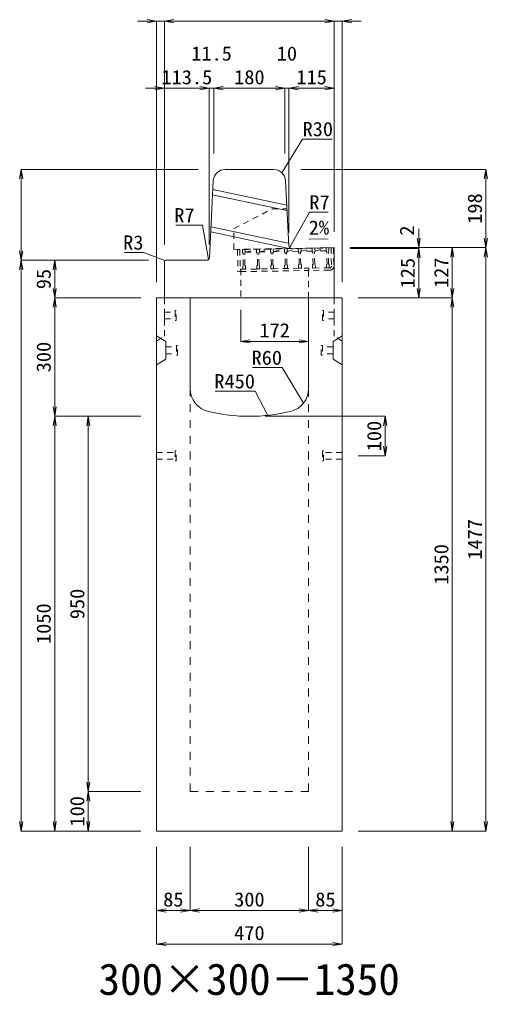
# Model space of a CAD drawing. Units: millimetres at full size. Extents: x -22536 to 51867, y -19720 to 38340.
# Drawn here: x 12318 to 13503, y 31154 to 33625 of the extents above; entities that cross this region are included whole.
import ezdxf
from ezdxf.enums import TextEntityAlignment as Align

# ---------------------------------------------------------------- set-up
doc = ezdxf.new("R2010")
doc.units = ezdxf.units.MM
doc.header["$LTSCALE"] = 20
for name, pattern in [('USER1', [2, 1, -1]), ('USER2', [1.35, 0.75, -0.6]), ('USER3', [1.35, 0.75, -0.6])]:
    doc.linetypes.add(name, pattern=pattern)
for name, color, linetype, lineweight in [('インサート', 3, 'USER2', 9), ('グレーチング', 7, 'USER2', 5), ('寸法線', 7, 'Continuous', 13), ('引出線', 4, 'Continuous', 13), ('本体', 2, 'Continuous', 13)]:
    doc.layers.add(name, color=color, linetype=linetype, lineweight=lineweight)
doc.layers.add('文字', color=7, linetype='Continuous')
doc.styles.add('ＭＳ 明朝', font='')
doc.styles.get('ＭＳ 明朝').set_extended_font_data('MS Mincho')

# ---------------------------------------------------------------- blocks, each defined once
blk = doc.blocks.new('open_arrow')
at = {"color": 0, "linetype": 'Continuous', "lineweight": -2}
blk.add_lwpolyline([(7.5, 1.25), (0, 0), (7.5, -1.25)], dxfattribs=at)

msp = doc.modelspace()

# ---------------------------------------------------------------- linework, layer by layer
at = {"layer": 'インサート'}
for p, q in [((12685, 32883.5), (12712, 32883.5)), ((12685, 32883.5), (12685, 32866.5)), ((12685, 32866.5), (12712, 32866.5)), ((12715, 32887.5), (12712, 32887.5)), ((12712, 32887.5), (12712, 32862.5)), ((12715, 32862.5), (12715, 32887.5)), ((13085, 32887.5), (13088, 32887.5)), ((13085, 32862.5), (13085, 32887.5)), ((13088, 32887.5), (13088, 32862.5)), ((13115, 32883.5), (13088, 32883.5)), ((13115, 32866.5), (13088, 32866.5)), ((13115, 32883.5), (13115, 32866.5)), ((12712, 32862.5), (12715, 32862.5)), ((13088, 32862.5), (13085, 32862.5)), ((12688.2, 32795.5), (12715.2, 32795.5)), ((12688.2, 32795.5), (12688.2, 32778.5)), ((12718.2, 32799.5), (12715.2, 32799.5)), ((12715.2, 32799.5), (12715.2, 32774.5)), ((12718.2, 32774.5), (12718.2, 32799.5)), ((13081.8, 32799.5), (13084.8, 32799.5)), ((13081.8, 32774.5), (13081.8, 32799.5)), ((13084.8, 32799.5), (13084.8, 32774.5)), ((13111.8, 32795.5), (13084.8, 32795.5)), ((13111.8, 32795.5), (13111.8, 32778.5)), ((12688.2, 32778.5), (12715.2, 32778.5)), ((12715.2, 32774.5), (12718.2, 32774.5)), ((13084.8, 32774.5), (13081.8, 32774.5)), ((13111.8, 32778.5), (13084.8, 32778.5)), ((12665, 32528.5), (12712, 32528.5)), ((12665, 32528.5), (12665, 32511.5)), ((12715, 32532.5), (12712, 32532.5)), ((12712, 32532.5), (12712, 32507.5)), ((12715, 32507.5), (12715, 32532.5)), ((13088, 32532.5), (13085, 32532.5)), ((13085, 32532.5), (13085, 32507.5)), ((13088, 32507.5), (13088, 32532.5)), ((13135, 32528.5), (13088, 32528.5)), ((13135, 32511.5), (13135, 32528.5)), ((12665, 32511.5), (12712, 32511.5)), ((12712, 32507.5), (12715, 32507.5)), ((13085, 32507.5), (13088, 32507.5)), ((13135, 32511.5), (13088, 32511.5))]:
    msp.add_line(p, q, dxfattribs=at)
at = {"layer": 'グレーチング'}
for p, q in [((12875.93, 33042.22), (12869.93, 33042.11)), ((12869.93, 33042.11), (12870.9, 32986.12)), ((12875.93, 33042.22), (12876.9, 32986.23)), ((12882.43, 33042.33), (13101.39, 33046.13)), ((12882.43, 33042.33), (12882.56, 33034.33)), ((12889.43, 33042.45), (12889.56, 33034.45)), ((12889.55, 33035.45), (12918.22, 33042.95)), ((12889.55, 33035.45), (12918.34, 33035.95)), ((12918.22, 33042.95), (12918.36, 33034.95)), ((12925.22, 33043.07), (12925.36, 33035.07)), ((12925.34, 33036.07), (12953.52, 33043.56)), ((12925.34, 33036.07), (12953.64, 33036.57)), ((12953.52, 33043.56), (12953.65, 33035.57)), ((12960.51, 33043.69), (12960.65, 33035.69)), ((12960.64, 33036.69), (12988.81, 33044.18)), ((12960.64, 33036.69), (12988.93, 33037.18)), ((12988.51, 33044.17), (12988.65, 33036.17)), ((12990.18, 33034.7), (12988.65, 33036.17)), ((12994.17, 33034.77), (12995.65, 33036.3)), ((12995.51, 33044.29), (12995.65, 33036.3)), ((12995.63, 33037.3), (13023.8, 33044.79)), ((13023.93, 33037.79), (12995.63, 33037.3)), ((13023.8, 33044.79), (13023.94, 33036.79)), ((13025.47, 33035.31), (13023.94, 33036.79)), ((13029.47, 33035.38), (13030.94, 33036.91)), ((13030.8, 33044.91), (13030.94, 33036.91)), ((13030.93, 33037.91), (13059.1, 33045.4)), ((13059.22, 33038.4), (13030.93, 33037.91)), ((13059.1, 33045.4), (13059.24, 33037.4)), ((13060.76, 33035.93), (13059.24, 33037.4)), ((13061.3, 33004.93), (13060.76, 33035.93)), ((13064.76, 33036), (13066.24, 33037.52)), ((13065.3, 33005), (13064.76, 33036)), ((13066.1, 33045.52), (13066.24, 33037.52)), ((13066.22, 33038.52), (13094.39, 33046.01)), ((13094.52, 33039.01), (13066.22, 33038.52)), ((13094.39, 33046.01), (13094.53, 33038.01)), ((13096.06, 33036.54), (13094.53, 33038.01)), ((13096.6, 33005.54), (13096.06, 33036.54)), ((13100.06, 33036.61), (13101.53, 33038.14)), ((13100.6, 33005.61), (13100.06, 33036.61)), ((13101.39, 33046.13), (13101.53, 33038.14)), ((13106.89, 33046.23), (13112.89, 33046.33)), ((13106.89, 33046.23), (13107.69, 33000.24)), ((13112.89, 33046.33), (13113.69, 33000.34)), ((13112.89, 33046.33), (13113.69, 33000.34)), ((12884.09, 33032.86), (12882.56, 33034.33)), ((12884.63, 33001.86), (12884.09, 33032.86)), ((12888.09, 33032.93), (12889.56, 33034.45)), ((12888.63, 33001.93), (12888.09, 33032.93)), ((12919.89, 33033.48), (12918.36, 33034.95)), ((12920.42, 33002.48), (12919.89, 33033.48)), ((12923.88, 33033.55), (12925.36, 33035.07)), ((12924.42, 33002.55), (12923.88, 33033.55)), ((12955.18, 33034.09), (12953.65, 33035.57)), ((12955.72, 33003.1), (12955.18, 33034.09)), ((12959.18, 33034.16), (12960.65, 33035.69)), ((12959.72, 33003.17), (12959.18, 33034.16)), ((12990.71, 33003.7), (12990.18, 33034.7)), ((12994.71, 33003.77), (12994.17, 33034.77)), ((13026.01, 33004.32), (13025.47, 33035.31)), ((13030.01, 33004.39), (13029.47, 33035.38)), ((12876.8, 32992.22), (13050.77, 32995.25)), ((12876.9, 32986.22), (13050.87, 32989.25)), ((12884.63, 33001.86), (12883.16, 33000.34)), ((12883.16, 33000.34), (12883.29, 32992.34)), ((12883.29, 32992.34), (12890.29, 32992.46)), ((12888.63, 33001.93), (12890.15, 33000.46)), ((12890.15, 33000.46), (12890.29, 32992.46)), ((12920.42, 33002.48), (12918.95, 33000.96)), ((12918.95, 33000.96), (12919.09, 32992.96)), ((12919.09, 32992.96), (12926.09, 32993.08)), ((12924.42, 33002.55), (12925.95, 33001.08)), ((12925.95, 33001.08), (12926.09, 32993.08)), ((12955.72, 33003.1), (12954.25, 33001.57)), ((12954.25, 33001.57), (12954.38, 32993.57)), ((12954.38, 32993.57), (12961.38, 32993.69)), ((12959.72, 33003.17), (12961.24, 33001.69)), ((12961.24, 33001.69), (12961.38, 32993.69)), ((12990.71, 33003.7), (12989.24, 33002.18)), ((12989.24, 33002.18), (12989.38, 32994.18)), ((12996.38, 32994.3), (12989.38, 32994.18)), ((12994.71, 33003.77), (12996.24, 33002.3)), ((12996.24, 33002.3), (12996.38, 32994.3)), ((13026.01, 33004.32), (13024.53, 33002.79)), ((13024.53, 33002.79), (13024.67, 32994.79)), ((13031.67, 32994.91), (13024.67, 32994.79)), ((13030.01, 33004.39), (13031.53, 33002.91)), ((13031.53, 33002.91), (13031.67, 32994.91)), ((13103.76, 32996.17), (13050.77, 32995.25)), ((13050.77, 32995.25), (13050.87, 32989.25)), ((13103.87, 32990.17), (13050.87, 32989.25)), ((13061.3, 33004.93), (13059.83, 33003.41)), ((13059.83, 33003.41), (13059.97, 32995.41)), ((13066.97, 32995.53), (13059.97, 32995.41)), ((13065.3, 33005), (13066.83, 33003.53)), ((13066.83, 33003.53), (13066.97, 32995.53)), ((13096.6, 33005.54), (13095.12, 33004.02)), ((13095.12, 33004.02), (13095.26, 32996.02)), ((13102.26, 32996.14), (13095.26, 32996.02)), ((13100.6, 33005.61), (13102.12, 33004.14)), ((13102.12, 33004.14), (13102.26, 32996.14)), ((12876.9, 32986.23), (12870.9, 32986.12))]:
    msp.add_line(p, q, dxfattribs=at)
for radius, start, end in [(4, 270.99562, 0.99536), (10, 270.99553, 0.99532)]:
    msp.add_arc((13103.69, 33000.17), radius, start, end, dxfattribs=at)
at = {"layer": '寸法線'}
for p, q in [((12733, 33620.58), (12617, 33620.58)), ((12665, 32960), (12665, 33620.58)), ((12685, 33620.58), (13115, 33620.58)), ((12685, 33055), (12685, 33620.58)), ((12685, 33055), (12685, 33620.58)), ((13067, 33620.58), (13183, 33620.58)), ((13115, 33087), (13115, 33620.58)), ((13115, 33087), (13115, 33620.58)), ((13135, 32960), (13135, 33620.58)), ((12637, 33450.58), (12798.5, 33450.58)), ((12685, 33055), (12685, 33450.58)), ((12750.5, 33450.58), (12858, 33450.58)), ((12798.5, 33055), (12798.5, 33450.58)), ((12798.5, 33055), (12798.5, 33450.58)), ((12810, 33285), (12810, 33450.58)), ((12810, 33450.58), (12990, 33450.58)), ((12810, 33285), (12810, 33450.58)), ((12942, 33450.58), (13048, 33450.58)), ((12990, 33285), (12990, 33450.58)), ((12990, 33285), (12990, 33450.58)), ((13000, 33085), (13000, 33450.58)), ((13000, 33450.58), (13115, 33450.58)), ((13000, 33085), (13000, 33450.58)), ((13115, 33087), (13115, 33450.58)), ((12322.06, 33245), (12322.06, 33015)), ((12770, 33245), (12322.06, 33245)), ((13030, 33245), (13498.78, 33245)), ((13498.78, 33245), (13498.78, 33047)), ((13328.78, 33095), (13328.78, 32997)), ((13155, 33047), (13328.78, 33047)), ((13155, 33047), (13413.78, 33047)), ((13155, 33047), (13498.78, 33047)), ((13155, 33047), (13498.78, 33047)), ((13155, 33045), (13328.78, 33045)), ((13155, 33045), (13328.78, 33045)), ((13328.78, 33045), (13328.78, 32920)), ((13413.78, 33047), (13413.78, 32920)), ((13498.78, 33047), (13498.78, 31570)), ((12322.06, 31570), (12322.06, 33015)), ((12645, 33015), (12322.06, 33015)), ((12645, 33015), (12322.06, 33015)), ((12407.06, 33015), (12407.06, 32920)), ((12645, 33015), (12407.06, 33015)), ((12625, 32920), (12407.06, 32920)), ((12407.06, 32920), (12407.06, 32620)), ((12625, 32920), (12407.06, 32920)), ((13175, 32920), (13328.78, 32920)), ((13175, 32920), (13413.78, 32920)), ((13175, 32920), (13413.78, 32920)), ((13413.78, 32920), (13413.78, 31570)), ((12878, 32890), (12878, 32809.77)), ((12878, 32809.77), (13050, 32809.77)), ((12625, 32620), (12407.06, 32620)), ((12407.06, 31570), (12407.06, 32620)), ((12625, 32620), (12407.06, 32620)), ((12492.06, 32620), (12492.06, 31670)), ((12625, 32620), (12492.06, 32620)), ((12940, 32620), (13243.78, 32620)), ((13243.78, 32620), (13243.78, 32520)), ((13175, 32520), (13243.78, 32520)), ((12625, 31670), (12492.06, 31670)), ((12492.06, 31670), (12492.06, 31570)), ((12625, 31670), (12492.06, 31670)), ((12625, 31570), (12322.06, 31570)), ((12625, 31570), (12407.06, 31570)), ((12625, 31570), (12492.06, 31570)), ((13175, 31570), (13413.78, 31570)), ((13175, 31570), (13498.78, 31570)), ((12665, 31530), (12665, 31368.84)), ((12665, 31530), (12665, 31283.84)), ((12750, 31530), (12750, 31368.84)), ((12750, 31530), (12750, 31368.84)), ((13050, 31530), (13050, 31368.84)), ((13050, 31530), (13050, 31368.84)), ((13135, 31530), (13135, 31368.84)), ((13135, 31530), (13135, 31283.84)), ((12665, 31368.84), (12750, 31368.84)), ((12750, 31368.84), (13050, 31368.84)), ((13050, 31368.84), (13135, 31368.84)), ((12665, 31283.84), (13135, 31283.84))]:
    msp.add_line(p, q, dxfattribs=at)
at = {"layer": '引出線'}
for points in [[(12982.14, 33236.74), (13034.6, 33322.07), (13109.27, 33322.07)], [(13001.83, 33046.93), (13051.86, 33136.53), (13099.79, 33136.53)], [(12796.67, 33016.93), (12781.31, 33103.9), (12713.38, 33103.9)], [(13050.86, 33068.59), (13099.57, 33069.56), (13050.83, 33068.59)], [(12685.88, 33014.12), (12631.81, 33034.81), (12584.09, 33034.81)], [(13037.07, 32653.32), (12982.66, 32743.21), (12907.98, 32743.21)], [(12946.44, 32622.4), (12914.22, 32683.55), (12813.21, 32683.55)]]:
    msp.add_lwpolyline(points, dxfattribs=at)
at = {"layer": '本体', "lineweight": 20}
for p, q in [((12838.54, 33245), (12961.46, 33245)), ((12798.83, 33021.65), (12808.57, 33216.5)), ((12999.66, 33051.77), (12991.42, 33216.5)), ((13006.77, 33045.12), (13115, 33046.99)), ((13115, 32920), (13115, 33046.99)), ((12685, 33012), (12685, 32920)), ((12791.84, 33015), (12688, 33015)), ((13115, 32920), (12685, 32920))]:
    msp.add_line(p, q, dxfattribs=at)
at = {"layer": '本体', "lineweight": 9}
for p, q in [((12994.52, 33154.65), (12807.45, 33194.05)), ((12995.19, 33141.22), (12806.8, 33180.9)), ((12999.99, 33045.17), (12802.09, 33086.85)), ((12999.32, 33058.59), (12802.75, 33100)), ((12665, 32824), (12688.2, 32809.5)), ((13134.58, 32823.74), (13111.8, 32809.5)), ((12688.2, 32809.5), (12688.2, 32764.5)), ((13111.8, 32809.5), (13111.8, 32764.5)), ((12688.2, 32764.5), (12665, 32750)), ((13111.8, 32764.5), (13135, 32750))]:
    msp.add_line(p, q, dxfattribs=at)
at = {"layer": '本体', "linetype": 'USER3', "lineweight": 9}
for p, q in [((12860.81, 33095), (12957.7, 33145)), ((12957.7, 33145), (12995, 33145)), ((12860.81, 33042.58), (12860.81, 33095)), ((12860.81, 33042.58), (13006.77, 33045.11)), ((12878, 32992.24), (12878, 32920)), ((13050, 32920), (13050, 32995.23))]:
    msp.add_line(p, q, dxfattribs=at)
at = {"layer": '本体'}
for p, q in [((12665, 32920), (12665, 31570)), ((12665, 32920), (12750, 32920)), ((12750, 32920), (12750, 32690.53)), ((13050, 32920), (13135, 32920)), ((13050, 32920), (13050, 32690.53)), ((13135, 32920), (13135, 31570)), ((12665, 31570), (13135, 31570))]:
    msp.add_line(p, q, dxfattribs=at)
at = {"layer": '本体', "linetype": 'USER2', "lineweight": 9}
for p, q in [((12685, 32823), (12685, 32920)), ((13115, 32823), (13115, 32920)), ((12665, 32810.5), (12685, 32823)), ((13135, 32810.5), (13115, 32823))]:
    msp.add_line(p, q, dxfattribs=at)
at = {"layer": '本体', "linetype": 'USER1', "lineweight": 15}
for p, q in [((12750, 32690.53), (12750, 31670)), ((13050, 32690.53), (13050, 31670)), ((12750, 31670), (13050, 31670))]:
    msp.add_line(p, q, dxfattribs=at)
at = {"layer": '本体', "lineweight": 20}
for centre, radius, start, end in [((12838.54, 33215), 30, 90, 177.13784), ((12961.46, 33215), 30, 2.86268, 90), ((13006.65, 33052.12), 7, 182.86268, 270.99344), ((12688, 33012), 3, 90, 180), ((12791.84, 33022), 7, 270, 357.13784)]:
    msp.add_arc(centre, radius, start, end, dxfattribs=at)
at = {"layer": '本体'}
for centre, radius, start, end in [((12810, 32690.53), 60, 180, 256.65764), ((12990, 32690.53), 60, 283.34236, 0), ((12900, 33070), 450, 256.65764, 283.34236)]:
    msp.add_arc(centre, radius, start, end, dxfattribs=at)

# ---------------------------------------------------------------- block references
at = {"layer": '寸法線', "xscale": 3.2, "yscale": 3.2}
for p, rotation in [((12665, 33620.58), 180), ((13115, 33620.58), 180), ((13115, 33620.58), 180), ((12685, 33450.58), 180), ((12798.5, 33450.58), 180), ((12798.5, 33450.58), 180), ((12990, 33450.58), 180), ((12990, 33450.58), 180), ((13115, 33450.58), 180), ((12322.06, 33245), 270), ((13498.78, 33245), 270), ((13328.78, 33047), 90), ((13498.78, 33047), 90), ((12322.06, 33015), 90), ((13328.78, 33045), 270), ((13328.78, 33045), 270), ((13413.78, 33047), 270), ((13498.78, 33047), 270), ((12322.06, 33015), 270), ((12407.06, 33015), 270), ((12407.06, 32920), 90), ((13328.78, 32920), 90), ((13413.78, 32920), 90), ((12407.06, 32920), 270), ((13413.78, 32920), 270), ((13050, 32809.77), 180), ((12407.06, 32620), 90), ((12407.06, 32620), 270), ((12492.06, 32620), 270), ((13243.78, 32620), 270), ((13243.78, 32520), 90), ((12492.06, 31670), 90), ((12492.06, 31670), 270), ((12322.06, 31570), 90), ((12407.06, 31570), 90), ((12492.06, 31570), 90), ((13413.78, 31570), 90), ((13498.78, 31570), 90), ((12750, 31368.84), 180), ((13050, 31368.84), 180), ((13135, 31368.84), 180), ((13135, 31283.84), 180)]:
    msp.add_blockref('open_arrow', p, dxfattribs=dict(at, rotation=rotation))
for p in [(12685, 33620.58), (12685, 33620.58), (13135, 33620.58), (12810, 33450.58), (12810, 33450.58), (13000, 33450.58), (13000, 33450.58), (12878, 32809.77), (12665, 31368.84), (12750, 31368.84), (13050, 31368.84), (12665, 31283.84)]:
    msp.add_blockref('open_arrow', p, dxfattribs=at)
at = {"layer": '引出線', "xscale": 0.0533, "yscale": 0.0533}
for p, rotation in [((12982.14, 33236.74), 58.4), ((13050.86, 33068.59), 1.1), ((13001.83, 33046.93), 60.8), ((12685.88, 33014.12), 159.1), ((12796.67, 33016.93), 100), ((13037.07, 32653.32), 121.2), ((12946.44, 32622.4), 117.8)]:
    msp.add_blockref('open_arrow', p, dxfattribs=dict(at, rotation=rotation))

# ---------------------------------------------------------------- texts
at = {"layer": '寸法線', "style": 'ＭＳ 明朝', "width": 1.05}
for s, p in [('11.5', (12804.25, 33538.58)), ('10', (12995, 33538.58)), ('113.5', (12741.75, 33478.58)), ('180', (12900, 33478.58)), ('115', (13057.5, 33478.58)), ('172', (12964, 32837.77)), ('85', (12707.5, 31396.84)), ('300', (12900, 31396.84)), ('85', (13092.5, 31396.84)), ('470', (12900, 31311.84))]:
    msp.add_text(s, height=36.03, dxfattribs=at).set_placement(p, align=Align.MIDDLE_CENTER)
for s, p in [('198', (13470.78, 33146)), ('2', (13298.78, 33090.34)), ('125', (13300.78, 32982.5)), ('127', (13385.78, 32983.5)), ('95', (12379.06, 32967.5)), ('300', (12379.06, 32770)), ('100', (13215.78, 32570)), ('1477', (13470.78, 32308.5)), ('1350', (13385.78, 32245)), ('950', (12464.06, 32145)), ('1050', (12379.06, 32095)), ('100', (12464.06, 31620))]:
    msp.add_text(s, height=36.03, rotation=90, dxfattribs=at).set_placement(p, align=Align.MIDDLE_CENTER)
at = {"layer": '引出線', "style": 'ＭＳ 明朝', "width": 1.05}
for s, p in [('R30', (13034.6, 33365.27)), ('R7', (13051.86, 33179.73))]:
    msp.add_text(s, height=36.03, dxfattribs=at).set_placement(p, align=Align.TOP_LEFT)
for s, p in [('R7', (12761.31, 33147.1)), ('R3', (12631.81, 33078.01)), ('R60', (12982.66, 32786.41)), ('R450', (12914.22, 32726.75))]:
    msp.add_text(s, height=36.03, dxfattribs=at).set_placement(p, align=Align.TOP_RIGHT)
msp.add_text('2%', height=36.03, rotation=1.146, dxfattribs=at).set_placement((13049.89, 33115.48), align=Align.TOP_LEFT)
at = {"layer": '文字', "style": 'ＭＳ 明朝'}
msp.add_text('300×300－1350', height=80.06, dxfattribs=at).set_placement((12899.52, 31195.03), align=Align.MIDDLE_CENTER)

doc.saveas('drawing.dxf')
